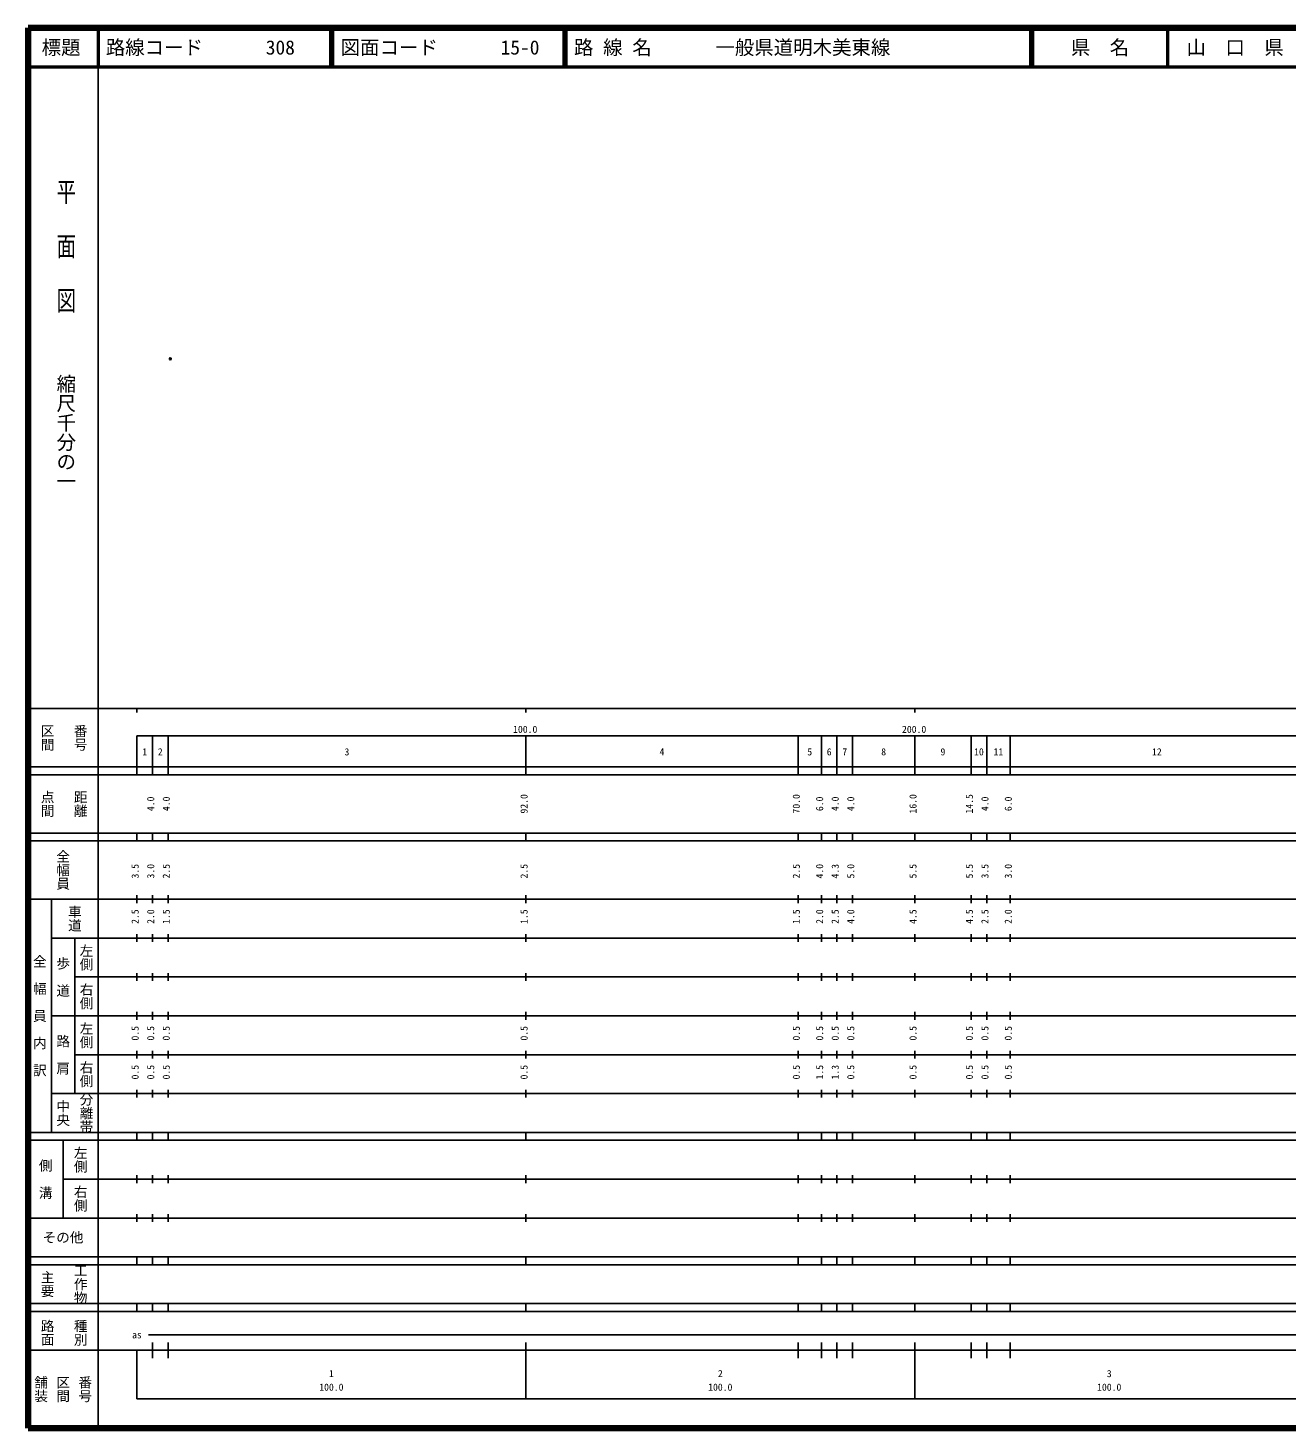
# Model space of a CAD drawing. Units: millimetres on the paper. Extents: x 40 to 680, y 20 to 380.
# Drawn here: x 40 to 363.7, y 20 to 380 of the extents above; entities that cross this region are included whole.
import ezdxf
from ezdxf.enums import TextEntityAlignment as Align

# ---------------------------------------------------------------- set-up
doc = ezdxf.new("R2010")
doc.units = ezdxf.units.MM
doc.header["$PDMODE"] = 32
doc.header["$PDSIZE"] = 0.5
doc.layers.add('M-OTRS', color=6, linetype='Continuous')
doc.layers.add('M-TTL-TXT', color=7, linetype='Continuous')
for name, color, linetype, lineweight in [('M-TTL', 2, 'Continuous', 140), ('M-TTL-BAND', 7, 'Continuous', 25), ('M-TTL-LINE', 7, 'Continuous', 50)]:
    doc.layers.add(name, color=color, linetype=linetype, lineweight=lineweight)
doc.styles.add('@ＭＳ ゴシック', font='')
doc.styles.add('ＭＳ ゴシック', font='')
doc.styles.get('@ＭＳ ゴシック').set_extended_font_data('@MS Gothic')
doc.styles.get('ＭＳ ゴシック').set_extended_font_data('MS Gothic')

msp = doc.modelspace()

# ---------------------------------------------------------------- linework, layer by layer
at = {"layer": 'M-OTRS'}
msp.add_point((76.593, 294.956), dxfattribs=at)
at = {"layer": 'M-TTL'}
for p, q in [((40, 380), (40, 20)), ((680, 380), (40, 380)), ((40, 20), (680, 20))]:
    msp.add_line(p, q, dxfattribs=at)
at = {"layer": 'M-TTL-BAND'}
for p, q in [((58, 370), (58, 20)), ((40, 205), (579, 205)), ((68, 205), (68, 204)), ((168, 205), (168, 204)), ((268, 205), (268, 204)), ((68, 198), (579, 198)), ((68, 198), (68, 188)), ((72, 188), (72, 198)), ((76, 188), (76, 198)), ((168, 188), (168, 198)), ((238, 188), (238, 198)), ((244, 188), (244, 198)), ((248, 188), (248, 198)), ((252, 188), (252, 198)), ((268, 188), (268, 198)), ((282.5, 188), (282.5, 198)), ((286.5, 188), (286.5, 198)), ((292.5, 188), (292.5, 198)), ((40, 190), (579, 190)), ((40, 188), (579, 188)), ((40, 173), (579, 173)), ((68, 171), (68, 173)), ((72, 171), (72, 173)), ((76, 171), (76, 173)), ((168, 171), (168, 173)), ((238, 171), (238, 173)), ((244, 171), (244, 173)), ((248, 171), (248, 173)), ((252, 171), (252, 173)), ((268, 171), (268, 173)), ((282.5, 171), (282.5, 173)), ((286.5, 171), (286.5, 173)), ((292.5, 171), (292.5, 173)), ((40, 171), (579, 171)), ((40, 156), (579, 156)), ((46, 96), (46, 156)), ((68, 155), (68, 157)), ((72, 155), (72, 157)), ((76, 155), (76, 157)), ((168, 155), (168, 157)), ((238, 155), (238, 157)), ((244, 155), (244, 157)), ((248, 155), (248, 157)), ((252, 155), (252, 157)), ((268, 155), (268, 157)), ((282.5, 155), (282.5, 157)), ((286.5, 155), (286.5, 157)), ((292.5, 155), (292.5, 157)), ((46, 146), (579, 146)), ((52, 146), (52, 106)), ((68, 145), (68, 147)), ((72, 145), (72, 147)), ((76, 145), (76, 147)), ((168, 145), (168, 147)), ((238, 145), (238, 147)), ((244, 145), (244, 147)), ((248, 145), (248, 147)), ((252, 145), (252, 147)), ((268, 145), (268, 147)), ((282.5, 145), (282.5, 147)), ((286.5, 145), (286.5, 147)), ((292.5, 145), (292.5, 147)), ((68, 135), (68, 137)), ((72, 135), (72, 137)), ((76, 135), (76, 137)), ((168, 135), (168, 137)), ((238, 135), (238, 137)), ((244, 135), (244, 137)), ((248, 135), (248, 137)), ((252, 135), (252, 137)), ((268, 135), (268, 137)), ((282.5, 135), (282.5, 137)), ((286.5, 135), (286.5, 137)), ((292.5, 135), (292.5, 137)), ((52, 136), (579, 136)), ((46, 126), (579, 126)), ((68, 125), (68, 127)), ((72, 125), (72, 127)), ((76, 125), (76, 127)), ((168, 125), (168, 127)), ((238, 125), (238, 127)), ((244, 125), (244, 127)), ((248, 125), (248, 127)), ((252, 125), (252, 127)), ((268, 125), (268, 127)), ((282.5, 125), (282.5, 127)), ((286.5, 125), (286.5, 127)), ((292.5, 125), (292.5, 127)), ((52, 116), (579, 116)), ((68, 115), (68, 117)), ((72, 115), (72, 117)), ((76, 115), (76, 117)), ((168, 115), (168, 117)), ((238, 115), (238, 117)), ((244, 115), (244, 117)), ((248, 115), (248, 117)), ((252, 115), (252, 117)), ((268, 115), (268, 117)), ((282.5, 115), (282.5, 117)), ((286.5, 115), (286.5, 117)), ((292.5, 115), (292.5, 117)), ((46, 106), (579, 106)), ((68, 105), (68, 107)), ((72, 105), (72, 107)), ((76, 105), (76, 107)), ((168, 105), (168, 107)), ((238, 105), (238, 107)), ((244, 105), (244, 107)), ((248, 105), (248, 107)), ((252, 105), (252, 107)), ((268, 105), (268, 107)), ((282.5, 105), (282.5, 107)), ((286.5, 105), (286.5, 107)), ((292.5, 105), (292.5, 107)), ((40, 96), (579, 96)), ((40, 94), (579, 94)), ((49, 94), (49, 74)), ((68, 94), (68, 96)), ((72, 94), (72, 96)), ((76, 94), (76, 96)), ((168, 94), (168, 96)), ((238, 94), (238, 96)), ((244, 94), (244, 96)), ((248, 94), (248, 96)), ((252, 94), (252, 96)), ((268, 94), (268, 96)), ((282.5, 94), (282.5, 96)), ((286.5, 94), (286.5, 96)), ((292.5, 94), (292.5, 96)), ((49, 84), (579, 84)), ((68, 83), (68, 85)), ((72, 83), (72, 85)), ((76, 83), (76, 85)), ((168, 83), (168, 85)), ((238, 83), (238, 85)), ((244, 83), (244, 85)), ((248, 83), (248, 85)), ((252, 83), (252, 85)), ((268, 83), (268, 85)), ((282.5, 83), (282.5, 85)), ((286.5, 83), (286.5, 85)), ((292.5, 83), (292.5, 85)), ((40, 74), (579, 74)), ((68, 73), (68, 75)), ((72, 73), (72, 75)), ((76, 73), (76, 75)), ((168, 73), (168, 75)), ((238, 73), (238, 75)), ((244, 73), (244, 75)), ((248, 73), (248, 75)), ((252, 73), (252, 75)), ((268, 73), (268, 75)), ((282.5, 73), (282.5, 75)), ((286.5, 73), (286.5, 75)), ((292.5, 73), (292.5, 75)), ((40, 64), (579, 64)), ((40, 62), (579, 62)), ((68, 62), (68, 64)), ((72, 62), (72, 64)), ((76, 62), (76, 64)), ((168, 62), (168, 64)), ((238, 62), (238, 64)), ((244, 62), (244, 64)), ((248, 62), (248, 64)), ((252, 62), (252, 64)), ((268, 62), (268, 64)), ((282.5, 62), (282.5, 64)), ((286.5, 62), (286.5, 64)), ((292.5, 62), (292.5, 64)), ((40, 52), (579, 52)), ((68, 50), (68, 52)), ((72, 50), (72, 52)), ((76, 50), (76, 52)), ((168, 50), (168, 52)), ((238, 50), (238, 52)), ((244, 50), (244, 52)), ((248, 50), (248, 52)), ((252, 50), (252, 52)), ((268, 50), (268, 52)), ((282.5, 50), (282.5, 52)), ((286.5, 50), (286.5, 52)), ((292.5, 50), (292.5, 52)), ((40, 50), (579, 50)), ((71, 44), (565, 44)), ((40, 40), (579, 40)), ((68, 40), (68, 27.5)), ((72, 38), (72, 42)), ((76, 38), (76, 42)), ((168, 27.5), (168, 42)), ((238, 38), (238, 42)), ((244, 38), (244, 42)), ((248, 38), (248, 42)), ((252, 38), (252, 42)), ((268, 27.5), (268, 42)), ((282.5, 38), (282.5, 42)), ((286.5, 38), (286.5, 42)), ((292.5, 38), (292.5, 42)), ((68, 27.5), (579, 27.5))]:
    msp.add_line(p, q, dxfattribs=at)
at = {"layer": 'M-TTL-LINE'}
for p, q in [((58, 380), (58, 370)), ((117.75, 380), (117.75, 370)), ((118.25, 380), (118.25, 370)), ((177.75, 380), (177.75, 370)), ((178.25, 380), (178.25, 370)), ((297.75, 380), (297.75, 370)), ((298.25, 380), (298.25, 370)), ((333, 380), (333, 370)), ((40, 370), (680, 370))]:
    msp.add_line(p, q, dxfattribs=at)

# ---------------------------------------------------------------- texts
at = {"layer": 'M-TTL-BAND', "style": '@ＭＳ ゴシック', "width": 1.4}
msp.add_text('平  面  図', height=3.666, rotation=270, dxfattribs=at).set_placement((49.777, 306.475), align=Align.MIDDLE_RIGHT)
at = {"layer": 'M-TTL-BAND', "style": '@ＭＳ ゴシック'}
msp.add_text('縮尺千分の一', height=3.666, rotation=270, dxfattribs=at).set_placement((49.777, 261.03), align=Align.MIDDLE_RIGHT)
for s, p in [('区間', (45, 197.5)), ('番号', (53.5, 197.5)), ('点間', (45, 180.5)), ('距離', (53.5, 180.5)), ('全幅員', (49, 163.5)), ('車道', (52, 151)), ('左側', (55, 141)), ('全\u3000幅\u3000員\u3000内\u3000訳', (43, 126)), ('歩\u3000道', (49, 136)), ('右側', (55, 131)), ('左側', (55, 121)), ('路\u3000肩', (49, 116)), ('右側', (55, 111)), ('分離帯', (55, 101)), ('中央', (49, 101)), ('左側', (53.5, 89)), ('側\u3000溝', (44.5, 84)), ('右側', (53.5, 79)), ('工作物', (53.5, 57)), ('主要', (45, 57)), ('路面', (45, 44.5)), ('種別', (53.5, 44.5)), ('舗装', (43.333, 30)), ('区間', (49, 30)), ('番号', (54.667, 30))]:
    msp.add_text(s, height=2.566, rotation=270, dxfattribs=at).set_placement(p, align=Align.MIDDLE_CENTER)
at = {"layer": 'M-TTL-BAND', "style": 'ＭＳ ゴシック'}
for s, p in [('100.0', (167.844, 198.195)), ('200.0', (267.844, 198.195)), ('1', (70, 192.405)), ('2', (74, 192.405)), ('3', (122, 192.405)), ('4', (203, 192.405)), ('5', (241, 192.405)), ('6', (246, 192.405)), ('7', (250, 192.405)), ('8', (260, 192.405)), ('9', (275.25, 192.405)), ('10', (284.5, 192.405)), ('11', (289.5, 192.405)), ('12', (330.25, 192.405)), ('as', (68, 42.5)), ('1', (118, 32.523)), ('2', (218, 32.523)), ('3', (318, 32.523)), ('100.0', (118, 29.033)), ('100.0', (218, 29.033)), ('100.0', (318, 29.033))]:
    msp.add_text(s, height=1.833, dxfattribs=at).set_placement(p, align=Align.BOTTOM_CENTER)
for s, p in [('4.0', (73, 180.5)), ('4.0', (77, 180.5)), ('92.0', (169, 180.5)), ('70.0', (239, 180.5)), ('6.0', (245, 180.5)), ('4.0', (249, 180.5)), ('4.0', (253, 180.5)), ('16.0', (269, 180.5)), ('14.5', (283.5, 180.5)), ('4.0', (287.5, 180.5)), ('6.0', (293.5, 180.5)), ('3.5', (69, 163.174)), ('3.0', (73, 163.174)), ('2.5', (77, 163.174)), ('2.5', (169, 163.174)), ('2.5', (239, 163.174)), ('4.0', (245, 163.174)), ('4.3', (249, 163.174)), ('5.0', (253, 163.174)), ('5.5', (269, 163.174)), ('5.5', (283.5, 163.174)), ('3.5', (287.5, 163.174)), ('3.0', (293.5, 163.174)), ('2.5', (69, 151.5)), ('2.0', (73, 151.5)), ('1.5', (77, 151.5)), ('1.5', (169, 151.5)), ('1.5', (239, 151.5)), ('2.0', (245, 151.5)), ('2.5', (249, 151.5)), ('4.0', (253, 151.5)), ('4.5', (269, 151.5)), ('4.5', (283.5, 151.5)), ('2.5', (287.5, 151.5)), ('2.0', (293.5, 151.5)), ('0.5', (69, 121.5)), ('0.5', (73, 121.5)), ('0.5', (77, 121.5)), ('0.5', (169, 121.5)), ('0.5', (239, 121.5)), ('0.5', (245, 121.5)), ('0.5', (249, 121.5)), ('0.5', (253, 121.5)), ('0.5', (269, 121.5)), ('0.5', (283.5, 121.5)), ('0.5', (287.5, 121.5)), ('0.5', (293.5, 121.5)), ('0.5', (69, 111.5)), ('0.5', (73, 111.5)), ('0.5', (77, 111.5)), ('0.5', (169, 111.5)), ('0.5', (239, 111.5)), ('1.5', (245, 111.5)), ('1.3', (249, 111.5)), ('0.5', (253, 111.5)), ('0.5', (269, 111.5)), ('0.5', (283.5, 111.5)), ('0.5', (287.5, 111.5)), ('0.5', (293.5, 111.5))]:
    msp.add_text(s, height=1.833, rotation=90, dxfattribs=at).set_placement(p, align=Align.BOTTOM_CENTER)
msp.add_text('その他', height=2.566, dxfattribs=at).set_placement((49, 69), align=Align.MIDDLE_CENTER)
at = {"layer": 'M-TTL-TXT', "style": 'ＭＳ ゴシック'}
for s, p in [('標題', (48.5, 375)), ('県\u3000名', (315.625, 375)), ('山\u3000口\u3000県', (350.375, 375))]:
    msp.add_text(s, height=3.666, dxfattribs=at).set_placement(p, align=Align.MIDDLE_CENTER)
for s, p in [('路線コード', (60, 375)), ('308', (101.142, 375)), ('図面コード', (120.38, 375)), ('15-0', (161.521, 375)), ('路 線 名', (180.38, 375)), ('一般県道明木美東線', (216.734, 375))]:
    msp.add_text(s, height=3.666, dxfattribs=at).set_placement(p, align=Align.MIDDLE_LEFT)

doc.saveas('drawing.dxf')
